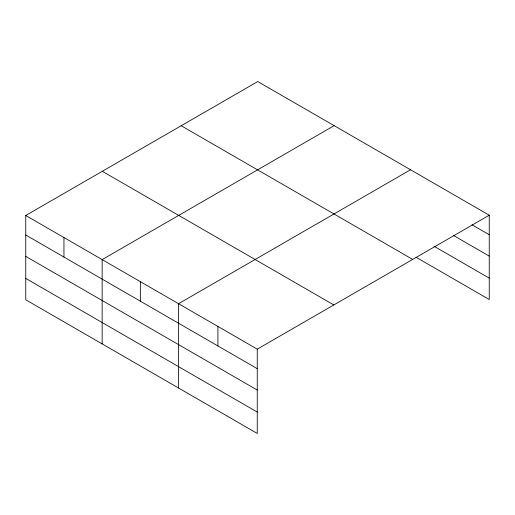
<?xml version="1.0" encoding="UTF-8"?>
<svg xmlns="http://www.w3.org/2000/svg" width="515" height="515" viewBox="0 0 515 515"><rect width="100%" height="100%" fill="white"/><g stroke="black" fill="none" stroke-linecap="round" stroke-linejoin="round"><path stroke-width="0.77" d="M25.75 215.489L257.255 349.151L257.255 433.45L25.75 299.788L25.75 215.489L257.745 81.55L489.25 215.212L489.25 299.511L416.062 257.255M334.138 125.66L102.15 259.599L102.15 343.898M410.539 169.77L178.544 303.708L178.544 388.007M257.255 349.151L489.25 215.212M471.991 224.772L489.25 234.737M453.348 235.381L489.25 256.11M434.01 246.241L489.25 278.132M181.183 125.75L412.695 259.412M102.305 171.289L333.817 304.951M25.75 235.014L257.255 368.676M25.75 256.386L257.255 390.048M25.75 278.415L257.255 412.071M217.903 326.426L217.903 345.951M140.344 281.654L140.344 301.178M63.95 237.544L63.95 257.069"/></g></svg>
